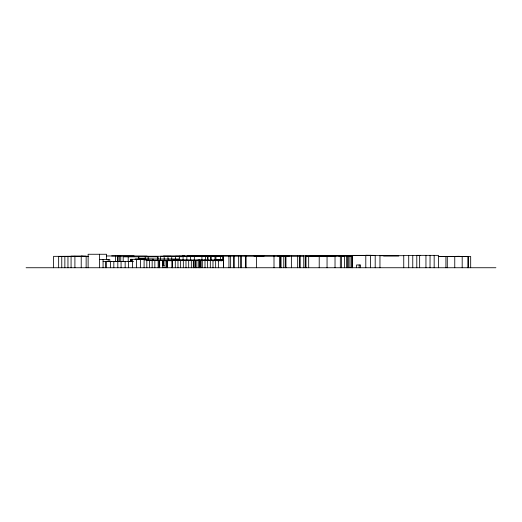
<?xml version="1.0" encoding="UTF-8"?>
<svg xmlns="http://www.w3.org/2000/svg" width="522" height="522" viewBox="0 0 522 522"><rect width="100%" height="100%" fill="white"/><g stroke="black" fill="none" stroke-linecap="round" stroke-linejoin="round"><path stroke-width="0.78" d="M364.734 255.375L352.513 255.375L352.513 267.74M420.093 255.402L403.747 255.428L403.747 267.74M325.891 255.558L313.096 255.558L313.096 256.054M335.607 255.578L346.641 255.578L346.641 267.74M379.957 255.682L403.747 255.682M210.327 255.8L221.08 255.839M326.478 255.819L310.231 256.034M111.636 255.904L134.082 255.891M322.622 255.826L334.739 255.806M352.768 255.871L339.143 255.806M106.325 255.969L146.989 255.976M182.289 255.943L199.515 256.034M207.025 256.034L244.929 255.943M245.053 255.956L314.087 255.819M340.174 256.041L352.291 256.008L349.159 256.041M383.657 256.008L398.808 256.008M184.749 256.041L163.373 256.074L163.373 256.615M197.871 256.034L208.676 256.034M222.79 256.139L215.71 256.171M254.018 256.034L264.073 256.034M277.724 256.041L289.318 256.041M305.461 256.093L313.409 256.054M330.981 256.041L343.861 256.041M147.113 256.256L222.692 256.25M82.541 256.269L53.577 256.348L53.577 267.74M169.937 256.256L160.424 256.256L160.424 259.317M185.042 256.256L175.516 256.256L175.516 259.317M222.848 256.282L194.386 256.269L194.301 260.197M305.448 256.341L327.053 256.361L327.053 267.74M58.653 256.4L71.175 256.361M88.707 256.393L81.452 256.145M309.415 256.38L335.026 256.393L335.026 267.74M85.053 256.556L88.662 256.556M438.317 256.491L470.681 256.478L470.681 267.74M438.232 256.602L445.912 256.602L445.912 267.74M179.3 259.01L153.09 259.01L153.09 260.595M146.662 259.382L130.585 259.303L130.585 261.607M99.598 259.538L109.803 259.538L109.803 261.776M197.91 260.015L206.164 260.015M172.665 260.06L199.841 260.165M204.206 260.119L215.064 260.119M223.807 260.132L221.641 260.132L221.641 260.746M146.826 260.224L221.53 260.263L221.53 260.732M191.731 260.302L167.94 260.289L167.94 260.706M199.841 260.328L193.871 260.328L193.871 267.74M210.307 260.328L223.442 260.361M152.156 260.387L160.561 260.563M189.512 260.4L182.387 260.347M212.976 260.452L221.38 260.576M154.838 260.563L162.747 260.563L162.747 265.378M173.493 260.511L182.289 260.328M215.658 260.576L223.409 260.576M172.097 260.706L163.973 260.706L163.973 267.74M212.878 260.739L214.34 260.739M222.189 260.732L217.341 260.732L217.341 260.263M103.075 261.405L111.845 261.6M122.885 261.502L113.829 261.463L113.829 267.74M133.123 261.424L128.419 261.424L128.419 267.74M133.175 261.581L117.809 261.502L117.809 267.74M106.351 261.6L119.31 261.587L119.297 255.969M162.459 265.378L164.26 265.378M26.1 267.74L495.9 267.74M468.449 256.478L468.449 267.74M467.856 256.478L467.856 267.74M466.896 256.478L451.621 256.459M462.185 256.478L462.185 267.74M459.412 256.295L448.137 256.537M454.76 256.517L454.76 267.74M447.295 256.491L447.295 267.74M438.473 267.74L438.473 255.369L416.791 255.349L416.791 267.74M434.167 255.349L434.167 267.74M430.063 255.349L430.017 267.74M425.945 255.349L425.945 267.74M419.642 255.349L419.642 267.74M412.772 255.395L412.758 267.74M408.713 255.395L408.713 267.74M384.088 255.682L352.109 255.395L352.109 267.74M379.957 255.441L379.957 267.74M375.194 255.395L375.194 267.74M374.626 255.395L365.798 255.232L365.798 267.74M370.496 255.232L370.496 267.74M360.591 267.74L360.591 264.974L356.565 264.974L356.565 267.74M359.169 264.974L359.169 267.74M351.828 255.839L351.828 267.74M349.988 255.839L349.988 267.74M348.683 255.839L348.683 267.74M347.482 267.74L347.482 255.669L321.898 255.558M344.507 255.578L344.507 267.74M342.543 255.839L330.883 255.826M341.61 255.63L341.61 267.74M340.331 255.63L340.331 267.74M338.895 255.669L338.895 256.113M335.933 255.669L335.933 256.113M319.216 256.361L319.216 267.74M308.678 256.341L308.678 267.74M305.996 255.982L305.996 267.74M305.259 255.982L305.259 267.74M303.889 256.093L219.423 255.8M303.732 255.982L303.771 267.74M300.196 255.982L300.196 267.74M299.537 255.982L299.537 267.74M297.684 255.963L297.684 267.74M291.38 255.963L291.38 267.74M285.965 255.963L285.965 267.74M285.319 255.963L285.319 267.74M283.759 255.93L283.759 267.74M280.953 255.93L280.953 267.74M280.712 255.93L280.712 267.74M279.407 255.93L279.446 267.74M274.004 255.891L274.004 267.74M256.419 255.904L256.419 267.74M246.097 255.904L246.097 267.74M245.47 255.904L245.47 267.74M241.125 255.904L241.125 267.74M240.877 255.904L240.877 267.74M238.665 255.904L238.665 267.74M234.065 255.924L234.065 267.74M233.817 255.924L233.817 267.74M230.633 255.956L230.633 267.74M228.936 255.956L228.936 267.74M223.514 255.956L223.514 267.74M223.442 255.956L223.442 267.74M222.411 255.943L222.457 259.878M221.348 259.688L221.348 260.263M220.415 256.211L220.415 260.067M218.366 260.361L218.366 267.74M217.341 259.584L223.618 259.688L214.601 259.584L214.601 260.119M215.945 256.211L215.945 260.054M215.658 260.452L215.658 267.74M215.005 256.211L215.005 259.349M212.976 260.328L212.976 267.74M211.984 255.8L205.564 255.76M211.123 256.211L211.123 260.054M210.718 256.302L210.718 259.917M210.307 260.243L210.307 267.74M208.043 256.302L208.043 259.917M207.632 260.184L207.632 267.74M207.488 256.302L207.488 260.113M207.391 255.702L200.97 255.845M207.378 256.269L207.378 260.093M205.492 256.269L205.492 260.093M205.002 260.184L205.002 267.74M202.797 255.76L187.189 255.943M202.295 260.197L202.295 267.74M201.91 256.269L201.91 260.093M201.081 260.184L201.081 267.74M200.539 260.184L200.539 267.74M199.613 260.184L199.613 267.74M199.319 260.184L199.306 267.74M198.778 260.25L198.778 267.74M196.846 260.25L196.846 267.74M195.613 260.328L195.613 267.74M195.091 260.328L195.091 267.74M193.323 260.165L193.323 267.74M191.32 260.165L191.32 267.74M190.615 256.237L190.615 260.073M188.69 260.224L188.69 267.74M186.843 256.243L186.843 260.073M185.989 260.237L185.989 267.74M183.333 260.302L183.333 267.74M183.065 256.243L183.065 260.073M181.003 256.171L181.003 256.928M181.003 260.224L172.188 260.491L172.188 267.74M180.638 260.302L180.638 267.74M179.294 256.243L179.3 260.595M179.242 256.171L179.242 256.928M177.969 260.224L177.969 267.74M175.301 260.224L175.301 267.74M172.488 260.491L172.488 267.74M172.097 260.289L172.097 267.74M171.738 256.256L171.738 259.317M170.674 256.074L170.674 256.615M168.684 259.01L168.684 260.595M167.967 256.25L167.967 259.31M167.503 260.706L167.503 267.74M166.857 260.706L166.857 267.74M166.016 260.706L166.016 267.74M164.189 256.243L164.189 259.317M163.334 260.217L163.334 265.483M162.459 260.563L162.459 267.74M159.66 260.563L159.66 267.74M159.053 260.563L159.053 267.74M158.14 260.563L158.14 267.74M158.029 259.16L158.029 256.824L123.185 256.824L123.185 261.502M157.703 256.824L157.703 259.16M154.838 260.387L154.838 267.74M153.024 260.471L153.024 258.86L138.963 258.945M152.548 260.224L144.098 259.982L144.098 267.74M152.156 260.256L152.156 267.74M149.494 260.224L149.494 267.74M148.157 256.824L148.157 259.16M146.826 259.982L146.826 267.74M145.253 258.801L135.152 258.945L135.152 259.303M145.214 256.824L145.214 259.16M141.56 258.945L141.56 259.303M140.385 259.382L140.385 267.74M138.8 256.824L138.8 259.16M138.389 256.824L138.389 259.16M136.405 259.343L136.405 267.74M132.497 259.343L132.497 267.74M131.603 259.303L131.603 261.607M130.957 259.303L130.957 261.607M128.203 256.824L128.203 261.502M125.156 261.515L125.156 267.74M121.065 261.502L121.065 267.74M120.765 255.969L120.765 261.463M118.037 255.969L118.037 261.463M117.411 255.969L117.411 261.463M115.603 255.969L115.603 261.463M110.442 261.6L110.442 267.74M108.165 259.538L108.165 261.405M106.586 259.812L106.566 254.26L88.12 254.26L88.12 267.74M106.351 261.405L106.351 267.74M105.522 261.405L105.522 267.74M103.075 259.538L103.075 267.74M99.598 254.26L99.598 267.74M86.143 267.74L86.143 256.145L71.077 256.145L71.077 267.74M81.223 256.145L81.223 267.74M74.907 256.145L74.907 267.74M67.958 256.302L67.958 267.74M64.859 256.322L64.859 267.74M61.759 256.361L61.759 267.74M58.653 256.348L58.653 267.74"/></g></svg>
